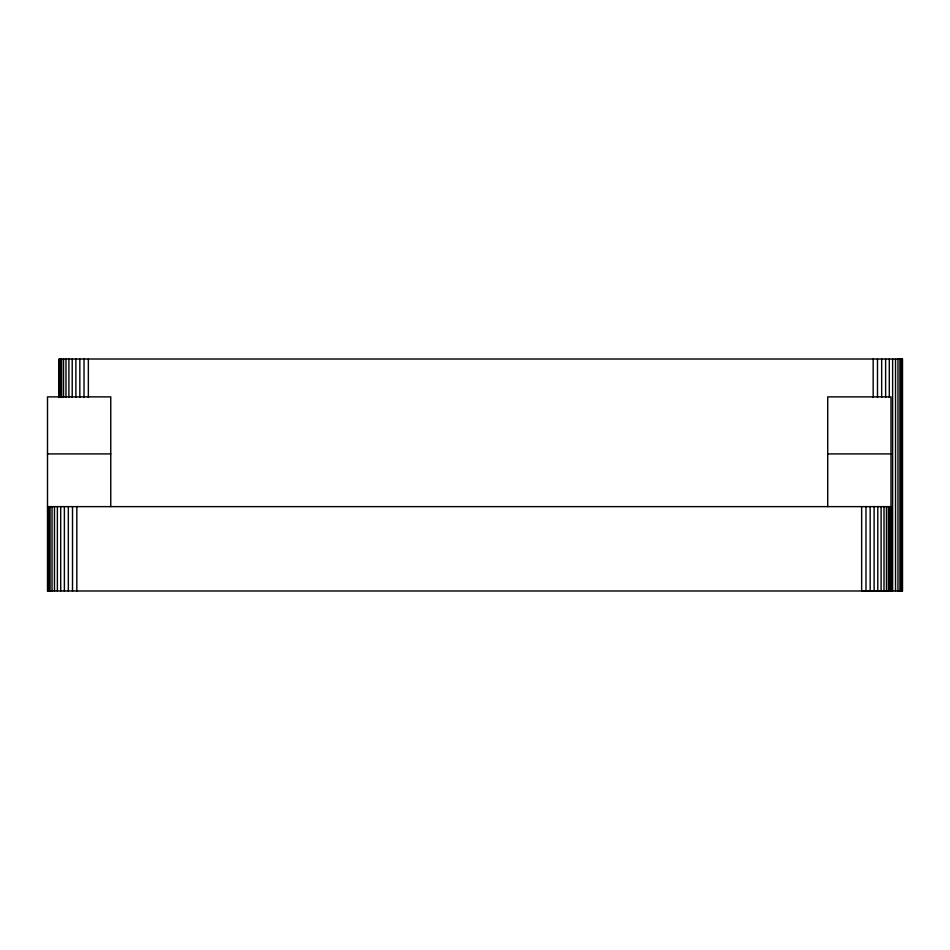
<?xml version="1.0" encoding="UTF-8"?>
<svg xmlns="http://www.w3.org/2000/svg" width="950" height="950" viewBox="0 0 950 950"><rect width="100%" height="100%" fill="white"/><g stroke="black" fill="none" stroke-linecap="round" stroke-linejoin="round"><path stroke-width="1.43" d="M861.65 506.635L861.65 590.841L884.011 590.852L884.011 506.635M884.011 590.852L890.993 590.983L890.993 396.874L827.723 396.874L827.723 506.635M47.5 453.91L110.758 453.91M827.723 453.91L890.993 453.91M47.5 506.635L890.993 506.635M902.215 359.017L902.215 590.983M901.348 359.017L901.348 590.983M899.935 359.017L899.935 590.983M897.976 359.017L897.976 590.983M895.529 359.017L895.529 590.983M892.62 359.017L892.62 590.983M890.696 506.635L890.696 590.841M889.841 506.635L889.841 590.841M889.295 359.017L889.295 397.433M888.416 506.635L888.416 590.841M886.469 506.635L886.469 590.841M885.626 359.017L885.626 397.433M881.671 359.017L881.671 397.433M881.101 506.635L881.101 590.841M877.788 506.635L877.788 590.841M877.491 359.017L877.491 397.433M874.119 506.635L874.119 590.841M873.169 359.017L873.169 397.433M870.164 506.635L870.164 590.841M865.984 506.635L865.984 590.841M110.758 506.635L110.758 396.874L47.5 396.874L47.5 590.983L902.5 590.983L902.5 359.017L59.007 359.017L59.007 397.468M88.35 359.017L88.35 397.433M84.016 359.017L84.016 397.433M79.836 359.017L79.836 397.433M76.831 506.635L76.831 590.983M75.881 359.017L75.881 397.433M72.509 506.635L72.509 590.983M72.212 359.017L72.212 397.433M68.899 359.017L68.899 397.433M68.329 506.635L68.329 590.983M65.989 359.017L65.989 397.433M64.374 506.635L64.374 590.983M63.531 359.017L63.531 397.433M61.584 359.017L61.584 397.433M60.705 506.635L60.705 590.983M60.159 359.017L60.159 397.433M59.304 359.017L59.304 397.433M57.38 506.635L57.38 590.983M54.471 506.635L54.471 590.983M52.024 506.635L52.024 590.983M50.065 506.635L50.065 590.983M48.652 506.635L48.652 590.983M47.785 506.635L47.785 590.983"/></g></svg>
